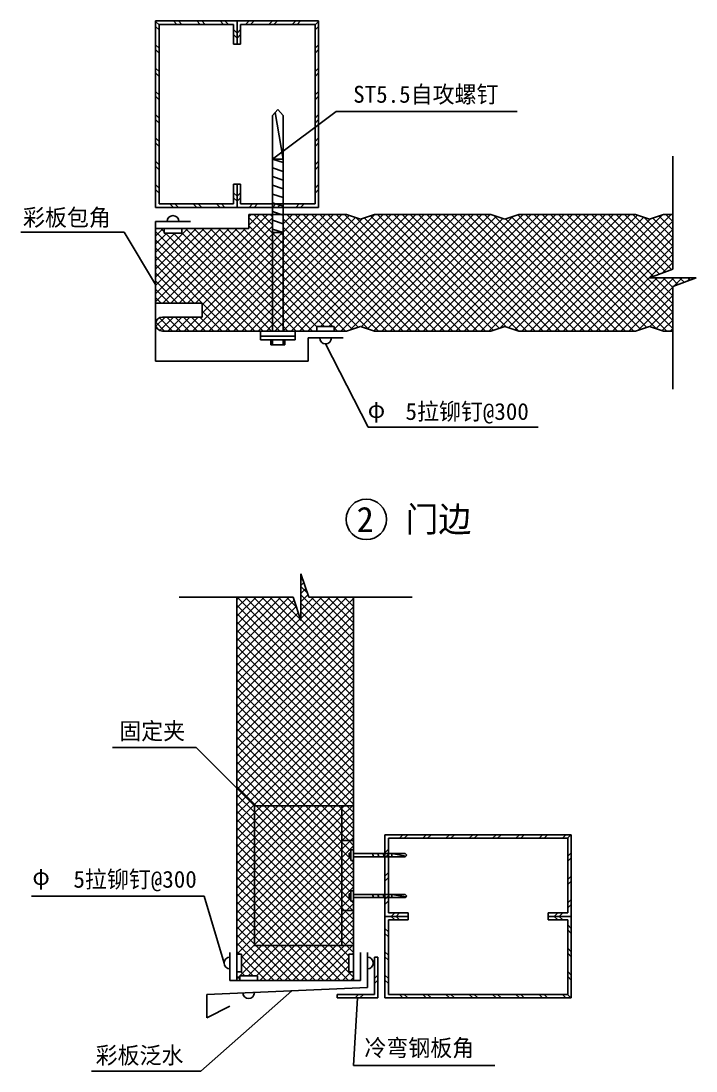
# Model space of a CAD drawing. Header units: metres. Extents: x 1643 to 14380, y 862 to 17986.
# Drawn here: x 8546 to 14341, y 8977 to 17986 of the extents above; entities that cross this region are included whole.
import ezdxf

# ---------------------------------------------------------------- set-up
doc = ezdxf.new("R2010")
doc.units = ezdxf.units.M
for name, color, linetype in [('1', 2, 'Continuous'), ('2', 3, 'Continuous'), ('4', 5, 'Continuous'), ('5', 6, 'Continuous')]:
    doc.layers.add(name, color=color, linetype=linetype)

msp = doc.modelspace()

# ---------------------------------------------------------------- linework, layer by layer
for p, q in [((10705.87, 16171.18), (10705.87, 15326.18)), ((10795.87, 16171.18), (10795.87, 15326.18)), ((10550.31, 11253.16), (11400.31, 11253.16)), ((10550.31, 11253.16), (10550.31, 10053.16)), ((11300.31, 11253.16), (11300.31, 10053.16)), ((11300.31, 10953.16), (11400.31, 10953.16)), ((11300.31, 10353.16), (11400.31, 10353.16)), ((10550.31, 10053.16), (11400.31, 10053.16))]:
    msp.add_line(p, q)
at = {"layer": '1'}
for p, q in [((10500.87, 16326.18), (10500.87, 16206.18)), ((10500.87, 16326.18), (11340.87, 16326.18)), ((11340.87, 16326.18), (11460.87, 16286.18)), ((11460.87, 16286.18), (11580.87, 16326.18)), ((11580.87, 16326.18), (12580.87, 16326.18)), ((12580.87, 16326.18), (12700.87, 16286.18)), ((12700.87, 16286.18), (12820.87, 16326.18)), ((12820.87, 16326.18), (13820.87, 16326.18)), ((13820.87, 16326.18), (13940.87, 16286.18)), ((13940.87, 16286.18), (14060.87, 16326.18)), ((14060.87, 16326.18), (14140.87, 16326.18)), ((10000.87, 16266.18), (9700.87, 16266.18)), ((9700.87, 16266.18), (9700.87, 15066.18)), ((9700.87, 16206.18), (9700.87, 15926.18)), ((9700.87, 16206.18), (10500.87, 16206.18)), ((9700.87, 15686.18), (9700.87, 15566.18)), ((9700.87, 15566.18), (10100.87, 15566.18)), ((10100.87, 15446.18), (10100.87, 15566.18)), ((9760.87, 15446.18), (10100.87, 15446.18)), ((9760.87, 15326.18), (11340.87, 15326.18)), ((11340.87, 15326.18), (11460.87, 15366.18)), ((11460.87, 15366.18), (11580.87, 15326.18)), ((11580.87, 15326.18), (12580.87, 15326.18)), ((12580.87, 15326.18), (12700.87, 15366.18)), ((12700.87, 15366.18), (12820.87, 15326.18)), ((12820.87, 15326.18), (13820.87, 15326.18)), ((13820.87, 15326.18), (13940.87, 15366.18)), ((13940.87, 15366.18), (14060.87, 15326.18)), ((14060.87, 15326.18), (14140.87, 15326.18)), ((11010.87, 15066.18), (11010.87, 15266.18)), ((11310.87, 15266.18), (11010.87, 15266.18)), ((11010.87, 15066.18), (9700.87, 15066.18)), ((10400.31, 9753.16), (10400.31, 13043.16)), ((11400.31, 13043.16), (11400.31, 9753.16)), ((10340.31, 9993.16), (10340.31, 9753.16)), ((11460.31, 9993.16), (11460.31, 9753.16)), ((11520.31, 9993.16), (11520.31, 9693.16)), ((11460.31, 9753.16), (10340.31, 9753.16)), ((10140.31, 9633.16), (11520.31, 9693.16)), ((10140.31, 9633.16), (10140.31, 9433.16)), ((10140.31, 9433.16), (10340.31, 9533.16))]:
    msp.add_line(p, q, dxfattribs=at)
msp.add_arc((9760.87, 15386.18), 60, 90, 270, dxfattribs=at)
at = {"layer": '2'}
for p, q in [((10705.87, 17176.18), (10750.87, 17226.18)), ((10705.87, 16800.07), (11252.35, 17209.37)), ((10750.87, 17226.18), (10795.87, 17176.18)), ((12804.4, 17209.37), (11252.35, 17209.37)), ((10705.87, 16171.18), (10705.87, 17176.18)), ((10795.87, 16800.07), (10728.37, 17201.18)), ((10795.87, 16171.18), (10795.87, 17176.18)), ((10705.87, 16801.18), (10795.87, 16771.18)), ((10705.87, 16800.07), (10795.87, 16800.07)), ((14140.87, 16826.18), (14140.87, 15855.65)), ((10705.87, 16726.18), (10795.87, 16696.18)), ((10705.87, 16651.18), (10795.87, 16621.18)), ((10705.87, 16576.18), (10795.87, 16546.18)), ((10705.87, 16501.18), (10795.87, 16471.18)), ((10705.87, 16426.18), (10795.87, 16396.18)), ((10705.87, 16351.18), (10795.87, 16321.18)), ((10705.87, 16276.18), (10795.87, 16246.18)), ((9431.93, 16173.12), (8546.09, 16173.12)), ((9700.87, 15726.18), (9431.93, 16173.12)), ((9775.87, 16206.18), (9775.87, 16166.18)), ((9925.87, 16166.18), (9775.87, 16166.18)), ((9925.87, 16206.18), (9925.87, 16166.18)), ((10705.87, 16201.18), (10795.87, 16171.18)), ((10795.87, 16171.18), (10705.87, 16171.18)), ((13940.87, 15781.85), (14140.87, 15855.65)), ((13940.87, 15781.85), (14340.87, 15781.85)), ((14140.87, 15709.08), (14340.87, 15781.85)), ((14140.87, 15709.08), (14140.87, 14826.18)), ((14140.87, 15709.08), (14140.87, 14826.18)), ((10600.87, 15326.18), (10900.87, 15326.18)), ((10600.87, 15251.18), (10600.87, 15326.18)), ((10900.87, 15251.18), (10900.87, 15326.18)), ((11085.87, 15326.18), (11085.87, 15366.18)), ((11085.87, 15366.18), (11235.87, 15366.18)), ((11235.87, 15326.18), (11235.87, 15366.18)), ((10600.87, 15281.18), (10900.87, 15281.18)), ((10600.87, 15251.18), (10900.87, 15251.18)), ((10690.87, 15206.18), (10690.87, 15251.18)), ((10705.87, 15206.18), (10705.87, 15251.18)), ((10795.87, 15206.18), (10795.87, 15251.18)), ((10810.87, 15206.18), (10810.87, 15251.18)), ((10690.87, 15206.18), (10810.87, 15206.18)), ((11525.43, 14502.28), (11160.87, 15216.18)), ((12984.45, 14502.28), (11525.43, 14502.28)), ((10947.47, 12843.16), (10947.47, 13243.16)), ((11017.71, 13043.16), (10947.47, 13243.16)), ((9903.15, 13043.16), (10884.03, 13043.16)), ((10947.47, 12843.16), (10884.03, 13043.16)), ((11017.71, 13043.16), (11903.15, 13043.16)), ((11017.71, 13043.16), (11903.15, 13043.16)), ((10050.31, 11753.16), (9332.52, 11753.16)), ((10550.31, 11253.16), (10050.31, 11753.16)), ((8635.51, 10478.16), (10117.16, 10478.16)), ((10117.16, 10478.16), (10290.31, 9903.16)), ((10400.31, 9978.16), (10440.31, 9978.16)), ((10440.31, 9828.16), (10440.31, 9978.16)), ((11400.31, 9978.16), (11360.31, 9978.16)), ((11360.31, 9978.16), (11360.31, 9828.16)), ((10400.31, 9828.16), (10440.31, 9828.16)), ((11400.31, 9828.16), (11360.31, 9828.16)), ((10575.31, 9793.16), (10425.31, 9793.16)), ((10425.31, 9753.16), (10425.31, 9793.16)), ((10575.31, 9753.16), (10575.31, 9793.16)), ((10872.13, 9664.98), (10089.42, 8976.61)), ((11435.31, 9603.16), (11399.93, 9023.85)), ((11399.93, 9023.85), (12615.15, 9023.85)), ((9151.75, 8976.61), (10089.42, 8976.61))]:
    msp.add_line(p, q, dxfattribs=at)
for centre, start, end in [((9850.87, 16266.18), 0, 180), ((11160.87, 15266.18), 180, 0), ((10340.31, 9903.16), 90, 270), ((11520.31, 9903.16), 270, 90), ((10500.31, 9648.81), 180, 0)]:
    msp.add_arc(centre, 50, start, end, dxfattribs=at)
at = {"layer": '4'}
msp.add_circle((11510.46, 13709.56), 173.61, dxfattribs=at)
at = {"layer": '5'}
for p, q in [((9700.87, 16386.18), (9700.87, 17986.18)), ((9700.87, 17986.18), (10400.87, 17986.18)), ((9700.87, 17982.67), (9730.87, 17952.67)), ((9700.87, 17940.24), (9730.87, 17910.24)), ((9730.87, 16416.18), (9730.87, 17956.18)), ((9730.87, 17956.18), (10370.87, 17956.18)), ((9854.94, 17986.18), (9884.94, 17956.18)), ((9897.36, 17986.18), (9927.36, 17956.18)), ((10054.94, 17986.18), (10084.94, 17956.18)), ((10097.36, 17986.18), (10127.36, 17956.18)), ((10254.94, 17986.18), (10284.94, 17956.18)), ((10297.36, 17986.18), (10327.36, 17956.18)), ((10370.87, 17786.18), (10370.87, 17956.18)), ((10400.87, 17786.18), (10400.87, 17986.18)), ((10400.87, 17786.18), (10400.87, 17986.18)), ((11100.87, 17986.18), (10400.87, 17986.18)), ((10430.87, 17786.18), (10430.87, 17956.18)), ((11070.87, 17956.18), (10430.87, 17956.18)), ((10504.39, 17986.18), (10474.39, 17956.18)), ((10546.81, 17986.18), (10516.81, 17956.18)), ((10704.39, 17986.18), (10674.39, 17956.18)), ((10746.81, 17986.18), (10716.81, 17956.18)), ((10904.39, 17986.18), (10874.39, 17956.18)), ((10946.81, 17986.18), (10916.81, 17956.18)), ((11100.87, 17982.67), (11070.87, 17952.67)), ((11070.87, 16416.18), (11070.87, 17956.18)), ((11100.87, 17940.24), (11070.87, 17910.24)), ((11100.87, 16386.18), (11100.87, 17986.18)), ((10370.87, 17912.67), (10400.87, 17882.67)), ((10370.87, 17870.24), (10400.87, 17840.24)), ((10430.87, 17912.67), (10400.87, 17882.67)), ((10430.87, 17870.24), (10400.87, 17840.24)), ((9700.87, 17782.67), (9730.87, 17752.67)), ((10370.87, 17786.18), (10400.87, 17786.18)), ((10430.87, 17786.18), (10400.87, 17786.18)), ((11100.87, 17782.67), (11070.87, 17752.67)), ((9700.87, 17740.24), (9730.87, 17710.24)), ((11100.87, 17740.24), (11070.87, 17710.24)), ((9700.87, 17582.67), (9730.87, 17552.67)), ((11100.87, 17582.67), (11070.87, 17552.67)), ((9700.87, 17540.24), (9730.87, 17510.24)), ((11100.87, 17540.24), (11070.87, 17510.24)), ((9700.87, 17382.67), (9730.87, 17352.67)), ((9700.87, 17340.24), (9730.87, 17310.24)), ((11100.87, 17382.67), (11070.87, 17352.67)), ((11100.87, 17340.24), (11070.87, 17310.24)), ((9700.87, 17182.67), (9730.87, 17152.67)), ((9700.87, 17140.24), (9730.87, 17110.24)), ((11100.87, 17182.67), (11070.87, 17152.67)), ((11100.87, 17140.24), (11070.87, 17110.24)), ((9700.87, 16982.67), (9730.87, 16952.67)), ((9700.87, 16940.24), (9730.87, 16910.24)), ((11100.87, 16982.67), (11070.87, 16952.67)), ((11100.87, 16940.24), (11070.87, 16910.24)), ((9700.87, 16782.67), (9730.87, 16752.67)), ((11100.87, 16782.67), (11070.87, 16752.67)), ((9700.87, 16740.24), (9730.87, 16710.24)), ((11100.87, 16740.24), (11070.87, 16710.24)), ((9700.87, 16582.67), (9730.87, 16552.67)), ((10370.87, 16416.18), (10370.87, 16586.18)), ((10370.87, 16586.18), (10400.87, 16586.18)), ((10430.87, 16586.18), (10400.87, 16586.18)), ((10400.87, 16386.18), (10400.87, 16586.18)), ((10400.87, 16386.18), (10400.87, 16586.18)), ((10430.87, 16416.18), (10430.87, 16586.18)), ((11100.87, 16582.67), (11070.87, 16552.67)), ((9700.87, 16540.24), (9730.87, 16510.24)), ((10370.87, 16512.67), (10400.87, 16482.67)), ((10430.87, 16512.67), (10400.87, 16482.67)), ((11100.87, 16540.24), (11070.87, 16510.24)), ((9730.87, 16416.18), (10370.87, 16416.18)), ((9824.94, 16416.18), (9854.94, 16386.18)), ((9867.36, 16416.18), (9897.36, 16386.18)), ((10024.94, 16416.18), (10054.94, 16386.18)), ((10067.36, 16416.18), (10097.36, 16386.18)), ((10224.94, 16416.18), (10254.94, 16386.18)), ((10267.36, 16416.18), (10297.36, 16386.18)), ((10370.87, 16470.24), (10400.87, 16440.24)), ((10430.87, 16470.24), (10400.87, 16440.24)), ((11070.87, 16416.18), (10430.87, 16416.18)), ((10534.39, 16416.18), (10504.39, 16386.18)), ((10576.81, 16416.18), (10546.81, 16386.18)), ((10734.39, 16416.18), (10704.39, 16386.18)), ((10776.81, 16416.18), (10746.81, 16386.18)), ((10934.39, 16416.18), (10904.39, 16386.18)), ((10976.81, 16416.18), (10946.81, 16386.18)), ((9700.87, 16386.18), (10400.87, 16386.18)), ((9904.05, 15566.18), (10664.05, 16326.18)), ((11100.87, 16386.18), (10400.87, 16386.18)), ((10500.87, 16304.43), (10522.63, 16326.18)), ((10500.87, 16233.71), (10593.34, 16326.18)), ((10705.87, 16165.2), (10544.89, 16326.18)), ((10705.87, 16235.91), (10615.6, 16326.18)), ((10705.87, 16306.62), (10686.31, 16326.18)), ((10795.87, 16316.58), (10805.47, 16326.18)), ((10795.87, 16245.87), (10876.18, 16326.18)), ((10795.87, 16175.16), (10946.89, 16326.18)), ((10795.87, 16104.45), (11017.6, 16326.18)), ((10795.87, 16033.74), (11088.31, 16326.18)), ((10795.87, 15963.03), (11159.02, 16326.18)), ((10795.87, 15892.32), (11229.74, 16326.18)), ((10795.87, 15821.61), (11300.45, 16326.18)), ((10795.87, 15538.76), (11583.29, 16326.18)), ((10795.87, 15468.05), (11654, 16326.18)), ((10795.87, 15397.34), (11724.71, 16326.18)), ((10795.87, 15326.63), (11795.42, 16326.18)), ((10795.87, 15750.9), (11363.59, 16318.61)), ((11827.73, 15326.18), (10827.73, 16326.18)), ((10866.13, 15326.18), (11866.13, 16326.18)), ((11898.44, 15326.18), (10898.44, 16326.18)), ((10936.84, 15326.18), (11936.84, 16326.18)), ((11969.15, 15326.18), (10969.15, 16326.18)), ((11007.55, 15326.18), (12007.55, 16326.18)), ((12039.86, 15326.18), (11039.86, 16326.18)), ((12110.57, 15326.18), (11110.57, 16326.18)), ((11118.26, 15366.18), (12078.26, 16326.18)), ((12181.29, 15326.18), (11181.29, 16326.18)), ((11188.97, 15366.18), (12148.97, 16326.18)), ((11235.87, 15342.37), (12219.68, 16326.18)), ((12252, 15326.18), (11252, 16326.18)), ((11290.4, 15326.18), (12290.4, 16326.18)), ((12322.71, 15326.18), (11322.71, 16326.18)), ((11371.22, 15336.3), (12361.11, 16326.18)), ((11469.08, 15363.44), (12431.82, 16326.18)), ((11522.11, 15345.77), (12502.53, 16326.18)), ((12534.84, 15326.18), (11546.35, 16314.67)), ((11575.15, 15328.09), (12573.24, 16326.18)), ((12599.38, 15332.35), (11605.55, 16326.18)), ((11643.95, 15326.18), (12628.18, 16310.41)), ((12652.41, 15350.03), (11676.26, 16326.18)), ((12710.02, 15363.13), (11746.97, 16326.18)), ((11785.37, 15326.18), (12767.62, 16308.43)), ((12816.09, 15327.78), (11817.68, 16326.18)), ((11856.08, 15326.18), (12856.08, 16326.18)), ((12888.39, 15326.18), (11888.39, 16326.18)), ((11926.79, 15326.18), (12926.79, 16326.18)), ((12959.1, 15326.18), (11959.1, 16326.18)), ((11997.5, 15326.18), (12997.5, 16326.18)), ((13029.81, 15326.18), (12029.81, 16326.18)), ((12068.21, 15326.18), (13068.21, 16326.18)), ((13100.52, 15326.18), (12100.52, 16326.18)), ((12138.92, 15326.18), (13138.92, 16326.18)), ((13171.23, 15326.18), (12171.23, 16326.18)), ((12209.63, 15326.18), (13209.63, 16326.18)), ((13241.95, 15326.18), (12241.95, 16326.18)), ((12280.35, 15326.18), (13280.35, 16326.18)), ((13312.66, 15326.18), (12312.66, 16326.18)), ((12351.06, 15326.18), (13351.06, 16326.18)), ((13383.37, 15326.18), (12383.37, 16326.18)), ((12421.77, 15326.18), (13421.77, 16326.18)), ((13454.08, 15326.18), (12454.08, 16326.18)), ((12492.48, 15326.18), (13492.48, 16326.18)), ((13524.79, 15326.18), (12524.79, 16326.18)), ((12563.19, 15326.18), (13563.19, 16326.18)), ((13595.5, 15326.18), (12602.81, 16318.87)), ((12660.41, 15352.69), (13633.9, 16326.18)), ((12733.68, 15355.25), (13704.61, 16326.18)), ((12786.71, 15337.57), (13775.32, 16326.18)), ((13807.63, 15326.18), (12810.94, 16322.87)), ((12846.03, 15326.18), (13839.74, 16319.89)), ((13863.97, 15340.55), (12878.34, 16326.18)), ((13917.01, 15358.22), (12949.05, 16326.18)), ((13999.21, 15346.74), (13019.76, 16326.18)), ((13058.16, 15326.18), (14056.81, 16324.82)), ((14090.47, 15326.18), (13090.47, 16326.18)), ((13128.87, 15326.18), (14128.87, 16326.18)), ((14140.87, 15346.49), (13161.18, 16326.18)), ((14140.87, 15417.2), (13231.9, 16326.18)), ((14140.87, 15487.91), (13302.61, 16326.18)), ((14140.87, 15558.62), (13373.32, 16326.18)), ((13973.78, 15796.43), (13444.03, 16326.18)), ((14026.12, 15814.8), (13514.74, 16326.18)), ((14077.93, 15833.7), (13585.45, 16326.18)), ((14129.44, 15852.9), (13656.16, 16326.18)), ((14140.87, 15912.18), (13726.87, 16326.18)), ((14140.87, 15982.89), (13797.58, 16326.18)), ((14140.87, 16195.02), (14022.5, 16313.39)), ((14140.87, 16265.73), (14080.42, 16326.18)), ((9974.76, 15566.18), (10705.87, 16297.29)), ((10045.47, 15566.18), (10705.87, 16226.58)), ((10705.87, 16094.48), (10500.87, 16299.48)), ((10705.87, 16023.77), (10500.87, 16228.77)), ((10795.87, 15680.19), (11416.62, 16300.93)), ((10795.87, 15609.48), (11478.43, 16292.03)), ((11757.02, 15326.18), (10795.87, 16287.33)), ((12393.42, 15326.18), (11419.69, 16299.91)), ((12464.13, 15326.18), (11493.31, 16296.99)), ((11714.66, 15326.18), (12681.21, 16292.73)), ((13666.21, 15326.18), (12704.88, 16287.51)), ((13736.92, 15326.18), (12757.91, 16305.19)), ((12916.74, 15326.18), (13892.77, 16302.21)), ((12987.45, 15326.18), (13950.74, 16289.47)), ((13199.58, 15326.18), (14140.87, 16267.47)), ((14140.87, 16053.6), (13892, 16302.47)), ((14140.87, 16124.31), (13969.47, 16295.71)), ((9700.87, 16140.82), (9766.23, 16206.18)), ((9700.87, 15928.69), (9978.36, 16206.18)), ((9700.87, 15857.98), (10049.08, 16206.18)), ((9700.87, 15787.27), (10119.79, 16206.18)), ((9700.87, 15716.56), (10190.5, 16206.18)), ((9700.87, 15645.85), (10261.21, 16206.18)), ((9700.87, 15575.14), (10331.92, 16206.18)), ((10554.94, 15326.18), (9700.87, 16180.25)), ((9700.87, 16070.11), (9796.94, 16166.18)), ((9700.87, 15999.4), (9867.65, 16166.18)), ((9775.87, 16175.96), (9745.65, 16206.18)), ((9762.63, 15566.18), (10402.63, 16206.18)), ((10625.65, 15326.18), (9785.65, 16166.18)), ((9833.34, 15566.18), (10473.34, 16206.18)), ((10696.36, 15326.18), (9856.36, 16166.18)), ((10705.87, 15387.38), (9925.87, 16167.38)), ((10705.87, 15458.09), (9957.78, 16206.18)), ((10705.87, 15528.8), (10028.49, 16206.18)), ((10705.87, 15599.51), (10099.2, 16206.18)), ((10100.87, 15550.87), (10705.87, 16155.87)), ((10705.87, 15670.22), (10169.91, 16206.18)), ((10705.87, 15740.93), (10240.63, 16206.18)), ((10705.87, 15811.64), (10311.34, 16206.18)), ((10705.87, 15882.35), (10382.05, 16206.18)), ((10705.87, 15953.06), (10452.76, 16206.18)), ((10705.87, 16155.87), (10721.18, 16171.18)), ((10705.87, 16085.16), (10791.89, 16171.18)), ((10795.87, 16075.2), (10705.87, 16165.2)), ((10795.87, 16145.91), (10770.6, 16171.18)), ((11686.31, 15326.18), (10795.87, 16216.62)), ((11615.6, 15326.18), (10795.87, 16145.91)), ((13270.29, 15326.18), (14140.87, 16196.76)), ((10484.23, 15326.18), (9700.87, 16109.53)), ((10413.52, 15326.18), (9700.87, 16038.82)), ((10100.87, 15480.16), (10705.87, 16085.16)), ((10705.87, 16014.45), (10795.87, 16104.45)), ((10795.87, 16004.48), (10705.87, 16094.48)), ((11526.9, 15344.17), (10795.87, 16075.2)), ((13341.01, 15326.18), (14140.87, 16126.05)), ((13411.72, 15326.18), (14140.87, 16055.34)), ((10342.81, 15326.18), (9700.87, 15968.11)), ((10017.6, 15326.18), (10705.87, 16014.45)), ((10705.87, 15943.74), (10795.87, 16033.74)), ((10795.87, 15933.77), (10705.87, 16023.77)), ((10705.87, 15873.03), (10795.87, 15963.03)), ((10795.87, 15863.06), (10705.87, 15953.06)), ((11440.85, 15359.51), (10795.87, 16004.48)), ((13482.43, 15326.18), (14140.87, 15984.63)), ((10032.1, 15566.18), (9700.87, 15897.4)), ((10088.31, 15326.18), (10705.87, 15943.74)), ((10159.02, 15326.18), (10705.87, 15873.03)), ((10705.87, 15802.32), (10795.87, 15892.32)), ((10795.87, 15792.35), (10705.87, 15882.35)), ((11387.82, 15341.83), (10795.87, 15933.77)), ((11332.76, 15326.18), (10795.87, 15863.06)), ((14050.67, 15823.71), (14140.87, 15913.92)), ((9961.39, 15566.18), (9700.87, 15826.69)), ((10229.74, 15326.18), (10705.87, 15802.32)), ((10705.87, 15731.61), (10795.87, 15821.61)), ((10795.87, 15721.64), (10705.87, 15811.64)), ((11222.05, 15366.18), (10795.87, 15792.35)), ((13553.14, 15326.18), (14008.81, 15781.85)), ((13623.85, 15326.18), (14079.52, 15781.85)), ((13694.56, 15326.18), (14150.23, 15781.85)), ((14140.87, 15629.33), (13988.35, 15781.85)), ((14140.87, 15700.04), (14059.06, 15781.85)), ((14186.04, 15725.59), (14129.77, 15781.85)), ((14153.74, 15714.65), (14220.94, 15781.85)), ((14238.47, 15743.87), (14200.49, 15781.85)), ((14263.95, 15754.15), (14291.65, 15781.85)), ((14289.13, 15763.92), (14271.2, 15781.85)), ((9890.68, 15566.18), (9700.87, 15755.98)), ((9819.97, 15566.18), (9700.87, 15685.27)), ((10300.45, 15326.18), (10705.87, 15731.61)), ((10705.87, 15660.9), (10795.87, 15750.9)), ((10795.87, 15650.93), (10705.87, 15740.93)), ((10705.87, 15590.19), (10795.87, 15680.19)), ((11151.34, 15366.18), (10795.87, 15721.64)), ((13765.27, 15326.18), (14140.87, 15701.78)), ((9749.25, 15566.18), (9700.87, 15614.56)), ((10371.16, 15326.18), (10705.87, 15660.9)), ((10441.87, 15326.18), (10705.87, 15590.19)), ((10795.87, 15580.22), (10705.87, 15670.22)), ((10705.87, 15519.48), (10795.87, 15609.48)), ((10795.87, 15509.51), (10705.87, 15599.51)), ((11085.87, 15360.93), (10795.87, 15650.93)), ((13843.53, 15333.73), (14140.87, 15631.07)), ((10272.1, 15326.18), (10100.87, 15497.4)), ((10512.58, 15326.18), (10705.87, 15519.48)), ((10705.87, 15448.76), (10795.87, 15538.76)), ((10795.87, 15438.8), (10705.87, 15528.8)), ((11049.91, 15326.18), (10795.87, 15580.22)), ((10979.2, 15326.18), (10795.87, 15509.51)), ((13945.24, 15364.73), (14140.87, 15560.36)), ((9704.24, 15366.37), (9784.05, 15446.18)), ((9847.83, 15326.18), (9734.13, 15439.89)), ((9738.92, 15330.34), (9854.76, 15446.18)), ((9918.54, 15326.18), (9798.54, 15446.18)), ((9805.47, 15326.18), (9925.47, 15446.18)), ((9989.25, 15326.18), (9869.25, 15446.18)), ((9876.18, 15326.18), (9996.18, 15446.18)), ((10059.97, 15326.18), (9939.97, 15446.18)), ((9946.89, 15326.18), (10066.89, 15446.18)), ((10130.68, 15326.18), (10010.68, 15446.18)), ((10201.39, 15326.18), (10081.39, 15446.18)), ((10583.29, 15326.18), (10705.87, 15448.76)), ((10705.87, 15378.05), (10795.87, 15468.05)), ((10795.87, 15368.09), (10705.87, 15458.09)), ((10908.49, 15326.18), (10795.87, 15438.8)), ((13998.27, 15347.05), (14140.87, 15489.65)), ((14051.3, 15329.37), (14140.87, 15418.94)), ((9777.12, 15326.18), (9702.65, 15400.66)), ((10654, 15326.18), (10705.87, 15378.05)), ((10767.07, 15326.18), (10705.87, 15387.38)), ((10724.71, 15326.18), (10795.87, 15397.34)), ((10795.42, 15326.18), (10795.87, 15326.63)), ((10837.78, 15326.18), (10795.87, 15368.09)), ((11078.26, 15326.18), (11085.87, 15333.79)), ((11262.05, 15326.18), (11235.87, 15352.35)), ((14118.82, 15326.18), (14140.87, 15348.23)), ((10947.47, 13214.24), (10953.26, 13220.03)), ((10968.63, 13182.1), (10947.47, 13203.26)), ((10947.47, 13143.53), (10973.49, 13169.55)), ((11007.49, 13072.54), (10947.47, 13132.55)), ((10947.47, 13072.82), (10991.63, 13116.98)), ((10947.47, 13002.11), (11010.26, 13064.9)), ((10400.31, 13020.63), (10422.84, 13043.16)), ((10400.31, 12949.92), (10493.55, 13043.16)), ((10400.31, 12879.21), (10564.26, 13043.16)), ((10400.31, 12808.5), (10634.97, 13043.16)), ((10400.31, 12737.79), (10705.68, 13043.16)), ((10400.31, 12667.08), (10776.39, 13043.16)), ((10400.31, 12596.37), (10847.1, 13043.16)), ((10400.31, 12242.82), (11200.65, 13043.16)), ((10400.31, 12172.11), (11271.37, 13043.16)), ((10400.31, 12101.4), (11342.08, 13043.16)), ((10400.31, 12030.69), (11400.31, 13030.69)), ((10400.31, 12525.66), (10891, 13016.35)), ((11400.31, 12043.32), (10400.47, 13043.16)), ((11400.31, 12114.03), (10471.18, 13043.16)), ((11400.31, 12184.74), (10541.89, 13043.16)), ((11400.31, 12255.45), (10612.6, 13043.16)), ((11400.31, 12326.16), (10683.31, 13043.16)), ((10944.03, 12853.15), (10754.02, 13043.16)), ((10910.82, 12957.08), (10824.73, 13043.16)), ((11400.31, 12609), (10947.47, 13061.84)), ((10947.47, 12931.4), (11059.23, 13043.16)), ((10947.47, 12860.69), (11129.94, 13043.16)), ((11400.31, 12538.29), (10947.47, 12991.13)), ((11400.31, 12679.71), (11036.86, 13043.16)), ((11400.31, 12750.42), (11107.57, 13043.16)), ((11400.31, 12821.14), (11178.28, 13043.16)), ((11400.31, 12891.85), (11248.99, 13043.16)), ((11400.31, 12962.56), (11319.7, 13043.16)), ((11400.31, 13033.27), (11390.41, 13043.16)), ((11400.31, 11972.61), (10400.31, 12972.61)), ((10400.31, 12454.95), (10908.82, 12963.46)), ((10400.31, 11959.97), (11400.31, 12959.97)), ((10400.31, 12384.24), (10924.83, 12908.76)), ((11400.31, 11901.9), (10400.31, 12901.9)), ((10400.31, 11889.26), (11400.31, 12889.26)), ((11400.31, 12467.58), (10947.47, 12920.42)), ((10400.31, 12313.53), (10942.79, 12856)), ((11400.31, 11831.19), (10400.31, 12831.19)), ((10400.31, 11818.55), (11400.31, 12818.55)), ((11400.31, 12396.87), (10947.47, 12849.71)), ((11400.31, 11760.47), (10400.31, 12760.47)), ((10400.31, 11747.84), (11400.31, 12747.84)), ((11400.31, 11689.76), (10400.31, 12689.76)), ((10400.31, 11677.13), (11400.31, 12677.13)), ((11400.31, 11619.05), (10400.31, 12619.05)), ((10400.31, 11606.42), (11400.31, 12606.42)), ((11400.31, 11548.34), (10400.31, 12548.34)), ((10400.31, 11535.71), (11400.31, 12535.71)), ((11400.31, 11477.63), (10400.31, 12477.63)), ((10400.31, 11465), (11400.31, 12465)), ((11400.31, 11406.92), (10400.31, 12406.92)), ((10404.75, 11398.73), (11400.31, 12394.29)), ((11400.31, 11336.21), (10400.31, 12336.21)), ((11400.31, 11265.5), (10400.31, 12265.5)), ((10440.1, 11363.37), (11400.31, 12323.58)), ((11341.94, 11253.16), (10400.31, 12194.79)), ((10475.46, 11328.01), (11400.31, 12252.87)), ((10510.81, 11292.66), (11400.31, 12182.16)), ((11271.23, 11253.16), (10400.31, 12124.08)), ((10546.17, 11257.3), (11400.31, 12111.45)), ((11200.52, 11253.16), (10400.31, 12053.37)), ((10612.74, 11253.16), (11400.31, 12040.74)), ((11129.8, 11253.16), (10400.31, 11982.66)), ((11059.09, 11253.16), (10400.31, 11911.95)), ((10683.45, 11253.16), (11400.31, 11970.03)), ((10754.16, 11253.16), (11400.31, 11899.31)), ((10988.38, 11253.16), (10400.31, 11841.24)), ((10824.87, 11253.16), (11400.31, 11828.6)), ((10917.67, 11253.16), (10400.31, 11770.53)), ((10895.58, 11253.16), (11400.31, 11757.89)), ((10846.96, 11253.16), (10400.31, 11699.81)), ((10776.25, 11253.16), (10400.31, 11629.1)), ((10966.29, 11253.16), (11400.31, 11687.18)), ((10705.54, 11253.16), (10400.31, 11558.39)), ((11037, 11253.16), (11400.31, 11616.47)), ((11107.71, 11253.16), (11400.31, 11545.76)), ((10634.83, 11253.16), (10400.31, 11487.68)), ((11178.42, 11253.16), (11400.31, 11475.05)), ((10564.12, 11253.16), (10400.31, 11416.97)), ((10400.31, 11394.29), (10404.75, 11398.73)), ((10400.31, 11323.58), (10440.1, 11363.37)), ((11249.13, 11253.16), (11400.31, 11404.34)), ((10550.31, 11196.26), (10400.31, 11346.26)), ((10400.31, 11252.87), (10475.46, 11328.01)), ((10400.31, 11182.16), (10510.81, 11292.66)), ((10550.31, 11125.55), (10400.31, 11275.55)), ((11319.84, 11253.16), (11400.31, 11333.63)), ((11390.55, 11253.16), (11400.31, 11262.92)), ((10400.31, 11111.45), (10546.17, 11257.3)), ((10550.31, 11054.84), (10400.31, 11204.84)), ((10400.31, 11040.74), (10550.31, 11190.74)), ((10550.31, 11190.74), (10612.74, 11253.16)), ((10550.31, 11120.03), (10683.45, 11253.16)), ((10550.31, 11049.31), (10754.16, 11253.16)), ((10550.31, 10978.6), (10824.87, 11253.16)), ((10550.31, 10907.89), (10895.58, 11253.16)), ((10550.31, 10837.18), (10966.29, 11253.16)), ((10550.31, 10766.47), (11037, 11253.16)), ((10550.31, 10695.76), (11107.71, 11253.16)), ((10550.31, 10625.05), (11178.42, 11253.16)), ((10550.31, 10554.34), (11249.13, 11253.16)), ((10550.31, 10483.63), (11300.31, 11233.63)), ((11300.31, 10446.26), (10550.31, 11196.26)), ((11300.31, 10516.97), (10564.12, 11253.16)), ((11300.31, 10587.68), (10634.83, 11253.16)), ((11300.31, 10658.39), (10705.54, 11253.16)), ((11300.31, 10729.1), (10776.25, 11253.16)), ((11300.31, 10799.81), (10846.96, 11253.16)), ((11300.31, 10870.53), (10917.67, 11253.16)), ((11300.31, 10941.24), (10988.38, 11253.16)), ((11300.31, 11011.95), (11059.09, 11253.16)), ((11300.31, 11082.66), (11129.8, 11253.16)), ((11300.31, 11153.37), (11200.52, 11253.16)), ((11300.31, 11224.08), (11271.23, 11253.16)), ((11300.31, 11233.63), (11319.84, 11253.16)), ((11300.31, 11162.92), (11390.55, 11253.16)), ((11400.31, 11124.08), (11300.31, 11224.08)), ((11300.31, 11092.21), (11400.31, 11192.21)), ((11400.31, 11194.79), (11341.94, 11253.16)), ((10550.31, 10984.13), (10400.31, 11134.13)), ((10400.31, 10970.03), (10550.31, 11120.03)), ((10550.31, 10412.92), (11300.31, 11162.92)), ((11300.31, 10375.55), (10550.31, 11125.55)), ((10550.31, 10342.21), (11300.31, 11092.21)), ((11400.31, 11053.37), (11300.31, 11153.37)), ((11300.31, 11021.5), (11400.31, 11121.5)), ((11400.31, 10982.66), (11300.31, 11082.66)), ((10550.31, 10913.42), (10400.31, 11063.42)), ((10400.31, 10899.31), (10550.31, 11049.31)), ((10550.31, 10842.71), (10400.31, 10992.71)), ((11300.31, 10304.84), (10550.31, 11054.84)), ((10550.31, 10271.5), (11300.31, 11021.5)), ((11359.09, 10953.16), (11300.31, 11011.95)), ((11302.69, 10953.16), (11400.31, 11050.79)), ((11670.31, 11003.16), (13270.31, 11003.16)), ((11670.31, 11003.16), (11670.31, 10303.16)), ((11824.37, 11003.16), (11794.37, 10973.16)), ((11866.8, 11003.16), (11836.8, 10973.16)), ((12024.37, 11003.16), (11994.37, 10973.16)), ((12066.8, 11003.16), (12036.8, 10973.16)), ((12224.37, 11003.16), (12194.37, 10973.16)), ((12266.8, 11003.16), (12236.8, 10973.16)), ((12424.37, 11003.16), (12394.37, 10973.16)), ((12466.8, 11003.16), (12436.8, 10973.16)), ((12624.37, 11003.16), (12594.37, 10973.16)), ((12666.8, 11003.16), (12636.8, 10973.16)), ((12824.37, 11003.16), (12794.37, 10973.16)), ((12866.8, 11003.16), (12836.8, 10973.16)), ((13024.37, 11003.16), (12994.37, 10973.16)), ((13066.8, 11003.16), (13036.8, 10973.16)), ((13224.37, 11003.16), (13194.37, 10973.16)), ((13266.8, 11003.16), (13236.8, 10973.16)), ((13270.31, 11003.16), (13270.31, 10303.16)), ((10400.31, 10828.6), (10550.31, 10978.6)), ((10550.31, 10772), (10400.31, 10922)), ((10400.31, 10757.89), (10550.31, 10907.89)), ((11300.31, 10234.13), (10550.31, 10984.13)), ((10550.31, 10200.79), (11300.31, 10950.79)), ((11300.31, 10163.42), (10550.31, 10913.42)), ((11300.31, 10950.79), (11302.69, 10953.16)), ((11300.31, 10880.08), (11373.4, 10953.16)), ((11377.81, 10863.74), (11300.31, 10941.24)), ((11300.31, 10809.36), (11400.31, 10909.36)), ((11400.31, 10911.95), (11359.09, 10953.16)), ((11373.4, 10953.16), (11400.31, 10980.08)), ((11700.31, 10973.16), (13240.31, 10973.16)), ((11700.31, 10973.16), (11700.31, 10333.16)), ((13240.31, 10973.16), (13240.31, 10333.16)), ((10550.31, 10701.29), (10400.31, 10851.29)), ((10400.31, 10687.18), (10550.31, 10837.18)), ((10550.31, 10130.08), (11300.31, 10880.08)), ((11300.31, 10092.71), (10550.31, 10842.71)), ((11377.81, 10793.03), (11300.31, 10870.53)), ((11364.31, 10810.16), (11364.31, 10846.16)), ((11364.31, 10846.16), (11377.81, 10846.16)), ((11377.81, 10783.16), (11377.81, 10873.16)), ((11377.81, 10873.16), (11400.31, 10873.16)), ((11400.31, 10783.16), (11400.31, 10873.16)), ((11400.31, 10841.66), (11842.81, 10841.66)), ((11400.31, 10814.66), (11842.81, 10814.66)), ((11572.81, 10814.66), (11563.81, 10841.66)), ((11617.81, 10814.66), (11608.81, 10841.66)), ((11662.81, 10814.66), (11653.81, 10841.66)), ((11700.31, 10879.1), (11670.31, 10849.1)), ((11700.31, 10836.67), (11670.31, 10806.67)), ((11729.98, 10814.66), (11729.98, 10841.66)), ((11729.98, 10841.66), (11850.31, 10821.41)), ((11857.81, 10828.16), (11842.81, 10841.66)), ((11842.81, 10814.66), (11857.81, 10828.16)), ((13270.31, 10849.1), (13240.31, 10819.1)), ((10550.31, 10630.58), (10400.31, 10780.58)), ((10400.31, 10616.47), (10550.31, 10766.47)), ((10550.31, 10059.36), (11300.31, 10809.36)), ((11269.14, 10053.16), (10550.31, 10772)), ((10614.82, 10053.16), (11300.31, 10738.65)), ((11300.31, 10738.65), (11371.82, 10810.16)), ((11400.31, 10699.81), (11300.31, 10799.81)), ((11300.31, 10667.94), (11400.31, 10767.94)), ((11400.31, 10629.1), (11300.31, 10729.1)), ((11364.31, 10810.16), (11377.81, 10810.16)), ((11377.81, 10783.16), (11400.31, 10783.16)), ((11400.31, 10770.53), (11387.67, 10783.16)), ((13270.31, 10806.67), (13240.31, 10776.67)), ((10550.31, 10559.87), (10400.31, 10709.87)), ((10400.31, 10545.76), (10550.31, 10695.76)), ((10550.31, 10489.15), (10400.31, 10639.15)), ((11198.43, 10053.16), (10550.31, 10701.29)), ((10685.53, 10053.16), (11300.31, 10667.94)), ((11300.31, 10597.23), (11400.31, 10697.23)), ((11400.31, 10558.39), (11300.31, 10658.39)), ((11700.31, 10679.1), (11670.31, 10649.1)), ((11700.31, 10636.67), (11670.31, 10606.67)), ((13270.31, 10649.1), (13240.31, 10619.1)), ((10400.31, 10475.05), (10550.31, 10625.05)), ((10550.31, 10418.44), (10400.31, 10568.44)), ((10400.31, 10404.34), (10550.31, 10554.34)), ((11127.72, 10053.16), (10550.31, 10630.58)), ((11057.01, 10053.16), (10550.31, 10559.87)), ((10756.24, 10053.16), (11300.31, 10597.23)), ((11300.31, 10526.52), (11400.31, 10626.52)), ((11377.81, 10510.18), (11300.31, 10587.68)), ((11300.31, 10455.81), (11400.31, 10555.81)), ((13270.31, 10606.67), (13240.31, 10576.67)), ((10550.31, 10347.73), (10400.31, 10497.73)), ((10400.31, 10333.63), (10550.31, 10483.63)), ((10986.3, 10053.16), (10550.31, 10489.15)), ((10826.95, 10053.16), (11300.31, 10526.52)), ((10897.66, 10053.16), (11300.31, 10455.81)), ((11377.81, 10439.47), (11300.31, 10516.97)), ((11300.31, 10385.1), (11375.37, 10460.16)), ((11364.31, 10496.16), (11377.81, 10496.16)), ((11364.31, 10460.16), (11364.31, 10496.16)), ((11364.31, 10460.16), (11377.81, 10460.16)), ((11377.81, 10523.16), (11400.31, 10523.16)), ((11377.81, 10433.16), (11377.81, 10523.16)), ((11400.31, 10433.16), (11400.31, 10523.16)), ((11400.31, 10491.66), (11842.81, 10491.66)), ((11400.31, 10464.66), (11842.81, 10464.66)), ((11572.81, 10464.66), (11563.81, 10491.66)), ((11617.81, 10464.66), (11608.81, 10491.66)), ((11662.81, 10464.66), (11653.81, 10491.66)), ((11700.31, 10479.1), (11670.31, 10449.1)), ((11707.81, 10464.66), (11698.81, 10491.66)), ((11729.98, 10491.66), (11850.31, 10471.41)), ((11729.98, 10464.66), (11729.98, 10491.66)), ((11857.81, 10478.16), (11842.81, 10491.66)), ((11842.81, 10464.66), (11857.81, 10478.16)), ((10550.31, 10277.02), (10400.31, 10427.02)), ((10400.31, 10262.92), (10550.31, 10412.92)), ((10915.59, 10053.16), (10550.31, 10418.44)), ((10968.37, 10053.16), (11300.31, 10385.1)), ((11393.41, 10353.16), (11300.31, 10446.26)), ((11322.7, 10353.16), (11300.31, 10375.55)), ((11339.08, 10353.16), (11400.31, 10414.39)), ((11377.81, 10433.16), (11400.31, 10433.16)), ((11400.31, 10416.97), (11384.12, 10433.16)), ((11700.31, 10436.67), (11670.31, 10406.67)), ((13270.31, 10449.1), (13240.31, 10419.1)), ((13270.31, 10406.67), (13240.31, 10376.67)), ((10550.31, 10206.31), (10400.31, 10356.31)), ((10400.31, 10192.21), (10550.31, 10342.21)), ((10550.31, 10135.6), (10400.31, 10285.6)), ((10400.31, 10121.5), (10550.31, 10271.5)), ((10844.88, 10053.16), (10550.31, 10347.73)), ((10774.17, 10053.16), (10550.31, 10277.02)), ((11039.08, 10053.16), (11300.31, 10314.39)), ((11300.31, 10314.39), (11339.08, 10353.16)), ((11300.31, 10243.68), (11400.31, 10343.68)), ((11400.31, 10204.84), (11300.31, 10304.84)), ((11300.31, 10172.97), (11400.31, 10272.97)), ((11400.31, 10275.55), (11322.7, 10353.16)), ((11400.31, 10346.26), (11393.41, 10353.16)), ((11670.31, 10303.16), (11870.31, 10303.16)), ((11670.31, 10303.16), (11870.31, 10303.16)), ((11670.31, 9603.16), (11670.31, 10303.16)), ((11700.31, 10333.16), (11870.31, 10333.16)), ((11700.31, 10273.16), (11870.31, 10273.16)), ((11700.31, 9633.16), (11700.31, 10273.16)), ((11754.37, 10333.16), (11724.37, 10303.16)), ((11754.37, 10273.16), (11724.37, 10303.16)), ((11796.8, 10333.16), (11766.8, 10303.16)), ((11796.8, 10273.16), (11766.8, 10303.16)), ((11870.31, 10333.16), (11870.31, 10303.16)), ((11870.31, 10273.16), (11870.31, 10303.16)), ((13070.31, 10333.16), (13240.31, 10333.16)), ((13070.31, 10333.16), (13070.31, 10303.16)), ((13070.31, 10303.16), (13270.31, 10303.16)), ((13070.31, 10303.16), (13270.31, 10303.16)), ((13070.31, 10273.16), (13070.31, 10303.16)), ((13070.31, 10273.16), (13240.31, 10273.16)), ((13154.37, 10333.16), (13124.37, 10303.16)), ((13154.37, 10273.16), (13124.37, 10303.16)), ((13196.8, 10333.16), (13166.8, 10303.16)), ((13196.8, 10273.16), (13166.8, 10303.16)), ((13240.31, 9633.16), (13240.31, 10273.16)), ((13270.31, 9603.16), (13270.31, 10303.16)), ((10550.31, 10064.89), (10400.31, 10214.89)), ((10400.31, 10050.79), (10550.31, 10200.79)), ((10703.46, 10053.16), (10550.31, 10206.31)), ((11109.79, 10053.16), (11300.31, 10243.68)), ((11400.31, 10134.13), (11300.31, 10234.13)), ((11300.31, 10102.26), (11400.31, 10202.26)), ((11700.31, 10169.65), (11670.31, 10199.65)), ((13270.31, 10199.65), (13240.31, 10229.65)), ((13270.31, 10157.22), (13240.31, 10187.22)), ((10791.33, 9753.16), (10400.31, 10144.18)), ((10400.31, 9980.08), (10550.31, 10130.08)), ((10632.75, 10053.16), (10550.31, 10135.6)), ((11180.5, 10053.16), (11300.31, 10172.97)), ((11251.21, 10053.16), (11300.31, 10102.26)), ((11400.31, 10063.42), (11300.31, 10163.42)), ((11339.86, 10053.16), (11300.31, 10092.71)), ((11321.92, 10053.16), (11400.31, 10131.55)), ((11700.31, 10127.22), (11670.31, 10157.22)), ((10720.62, 9753.16), (10400.31, 10073.47)), ((10424.91, 9978.16), (10400.31, 10002.76)), ((10425.53, 9793.16), (10685.53, 10053.16)), ((10440.31, 9949.36), (10550.31, 10059.36)), ((10440.31, 9878.65), (10614.82, 10053.16)), ((10496.24, 9793.16), (10756.24, 10053.16)), ((10562.04, 10053.16), (10550.31, 10064.89)), ((10862.04, 9753.16), (10562.04, 10053.16)), ((10566.95, 9793.16), (10826.95, 10053.16)), ((10597.66, 9753.16), (10897.66, 10053.16)), ((10932.75, 9753.16), (10632.75, 10053.16)), ((10668.37, 9753.16), (10968.37, 10053.16)), ((11003.46, 9753.16), (10703.46, 10053.16)), ((10739.08, 9753.16), (11039.08, 10053.16)), ((11074.17, 9753.16), (10774.17, 10053.16)), ((10809.79, 9753.16), (11109.79, 10053.16)), ((11144.88, 9753.16), (10844.88, 10053.16)), ((10880.5, 9753.16), (11180.5, 10053.16)), ((11215.59, 9753.16), (10915.59, 10053.16)), ((10951.21, 9753.16), (11251.21, 10053.16)), ((11286.3, 9753.16), (10986.3, 10053.16)), ((11021.92, 9753.16), (11321.92, 10053.16)), ((11357.01, 9753.16), (11057.01, 10053.16)), ((11092.64, 9753.16), (11392.64, 10053.16)), ((11400.31, 9780.58), (11127.72, 10053.16)), ((11360.31, 9891.29), (11198.43, 10053.16)), ((11360.31, 9962), (11269.14, 10053.16)), ((11400.31, 9992.71), (11339.86, 10053.16)), ((11392.64, 10053.16), (11400.31, 10060.84)), ((13270.31, 9999.65), (13240.31, 10029.65)), ((10649.91, 9753.16), (10440.31, 9962.76)), ((11163.35, 9753.16), (11360.31, 9950.13)), ((11388.35, 9978.16), (11400.31, 9990.13)), ((11580.31, 9953.16), (11610.31, 9953.16)), ((11580.31, 9633.16), (11580.31, 9953.16)), ((11610.31, 9603.16), (11610.31, 9953.16)), ((11610.31, 9603.16), (11610.31, 9953.16)), ((11700.31, 9969.65), (11670.31, 9999.65)), ((11700.31, 9927.22), (11670.31, 9957.22)), ((13270.31, 9957.22), (13240.31, 9987.22)), ((10468.48, 9793.16), (10433.48, 9828.16)), ((10539.2, 9793.16), (10440.31, 9892.05)), ((11234.06, 9753.16), (11360.31, 9879.42)), ((11304.77, 9753.16), (11379.77, 9828.16)), ((13270.31, 9799.65), (13240.31, 9829.65)), ((10400.31, 9767.94), (10425.31, 9792.94)), ((10425.31, 9765.63), (10400.31, 9790.63)), ((10579.2, 9753.16), (10575.31, 9757.05)), ((11375.48, 9753.16), (11400.31, 9777.99)), ((11610.31, 9799.65), (11580.31, 9769.65)), ((11610.31, 9757.22), (11580.31, 9727.22)), ((11700.31, 9769.65), (11670.31, 9799.65)), ((11700.31, 9727.22), (11670.31, 9757.22)), ((13270.31, 9757.22), (13240.31, 9787.22)), ((11260.31, 9633.16), (11260.31, 9603.16)), ((11580.31, 9633.16), (11260.31, 9633.16)), ((11610.31, 9603.16), (11260.31, 9603.16)), ((11443.82, 9633.16), (11413.82, 9603.16)), ((11486.25, 9633.16), (11456.25, 9603.16)), ((11670.31, 9603.16), (13270.31, 9603.16)), ((11700.31, 9633.16), (13240.31, 9633.16)), ((11824.37, 9603.16), (11794.37, 9633.16)), ((11866.8, 9603.16), (11836.8, 9633.16)), ((12024.37, 9603.16), (11994.37, 9633.16)), ((12066.8, 9603.16), (12036.8, 9633.16)), ((12224.37, 9603.16), (12194.37, 9633.16)), ((12266.8, 9603.16), (12236.8, 9633.16)), ((12424.37, 9603.16), (12394.37, 9633.16)), ((12466.8, 9603.16), (12436.8, 9633.16)), ((12624.37, 9603.16), (12594.37, 9633.16)), ((12666.8, 9603.16), (12636.8, 9633.16)), ((12824.37, 9603.16), (12794.37, 9633.16)), ((12866.8, 9603.16), (12836.8, 9633.16)), ((13024.37, 9603.16), (12994.37, 9633.16)), ((13066.8, 9603.16), (13036.8, 9633.16)), ((13224.37, 9603.16), (13194.37, 9633.16)), ((13266.8, 9603.16), (13236.8, 9633.16))]:
    msp.add_line(p, q, dxfattribs=at)

# ---------------------------------------------------------------- texts
at = {"layer": '4'}
for s, height, p in [('ST5.5自攻螺钉', 145, (11397.84, 17284.7)), ('彩板包角', 145, (8563.19, 16228.08)), ('φ', 145, (11522.71, 14580.53)), ('   5拉铆钉@300', 145, (11550.98, 14563.29)), ('2', 217, (11427.18, 13601.06)), ('门边', 217, (11847.03, 13602.57)), ('固定夹', 145, (9389.64, 11821.39)), ('φ', 145, (8643.68, 10573.11)), ('   5拉铆钉@300', 145, (8700.35, 10549.32)), ('彩板泛水', 145, (9186.63, 9038.95)), ('冷弯钢板角', 145, (11494.23, 9102.57))]:
    msp.add_text(s, height=height, dxfattribs=at).set_placement(p)

doc.saveas('drawing.dxf')
